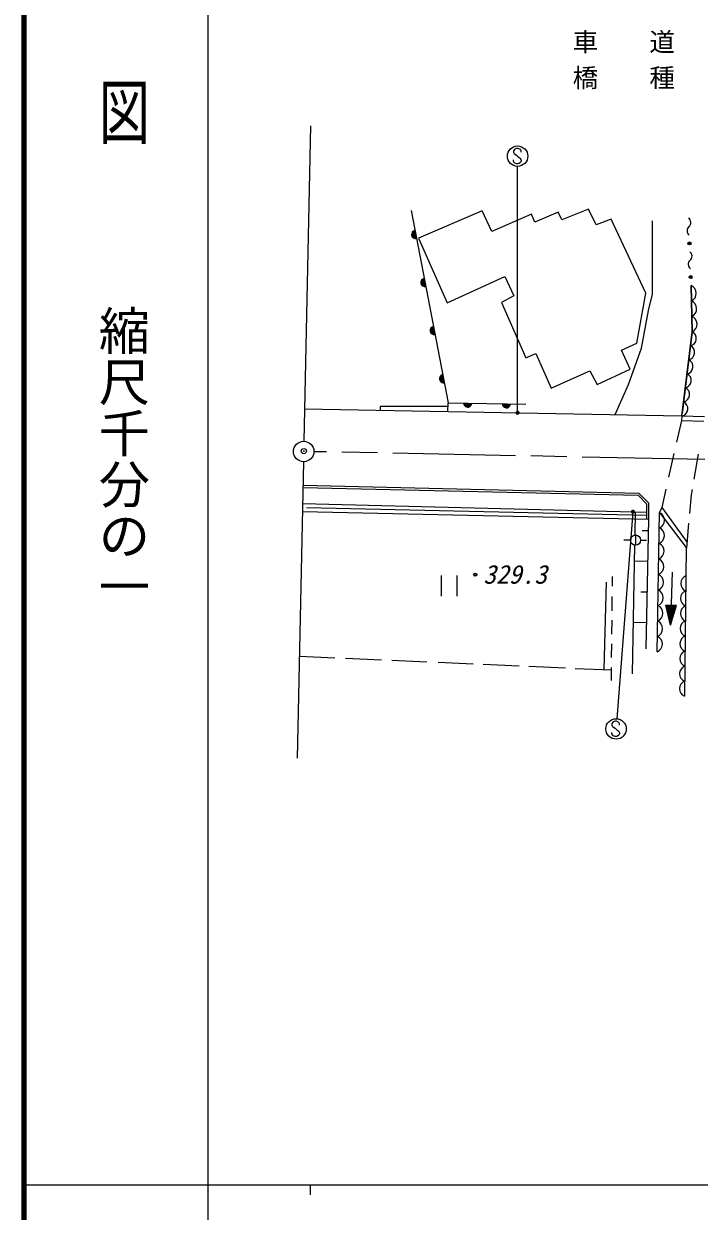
# Model space of a CAD drawing. Units: millimetres, scale not verified. Extents: x 40000 to 680000, y 20000 to 380000.
# Drawn here: x 40000 to 106069, y 202409 to 318518 of the extents above; entities that cross this region are included whole.
import ezdxf
from ezdxf.enums import TextEntityAlignment as Align

# ---------------------------------------------------------------- set-up
doc = ezdxf.new("R2010")
doc.units = ezdxf.units.MM
doc.header["$LTSCALE"] = 1000
doc.header["$PDMODE"] = 32
doc.header["$PDSIZE"] = 500
doc.linetypes.add('CHAIN', pattern=[18.5, 12, -1.5, 3.5, -1.5])
for name, color, linetype, lineweight in [('M-BGD', 7, 'Continuous', 13), ('M-BMK', 2, 'CHAIN', 13), ('M-BMK-SRVR', 3, 'Continuous', 13), ('M-STR-HTXT', 7, 'Continuous', 13), ('M-STR-STR1', 1, 'Continuous', 13), ('M-STR-STRC', 7, 'Continuous', 13), ('M-TTL', 2, 'Continuous', 140), ('M-TTL-BAND', 7, 'Continuous', 25)]:
    doc.layers.add(name, color=color, linetype=linetype, lineweight=lineweight)
doc.layers.add('M-OTRS', color=6, linetype='Continuous')
doc.styles.add('@ＭＳ ゴシック', font='')
doc.styles.add('ＭＳ ゴシック', font='')
doc.styles.get('@ＭＳ ゴシック').set_extended_font_data('@MS Gothic')
doc.styles.get('ＭＳ ゴシック').set_extended_font_data('MS Gothic')

# ---------------------------------------------------------------- blocks, each defined once
blk = doc.blocks.new('filled_dot')
at = {"color": 0, "linetype": 'Continuous', "lineweight": -2, "const_width": 1.25}
blk.add_lwpolyline([(-0.625, 0, 1), (0.625, 0, 1)], format="xyb", close=True, dxfattribs=at)

msp = doc.modelspace()

# ---------------------------------------------------------------- linework, layer by layer
at = {"layer": 'M-BGD'}
for p, q in [((77878, 300268), (81520, 281465)), ((84835, 300235), (78600, 297544)), ((85786, 298201), (84835, 300235)), ((89659, 299907), (85786, 298201)), ((89987, 299120), (89659, 299907)), ((92284, 300104), (89987, 299120)), ((92612, 299349), (92284, 300104)), ((95237, 300399), (92612, 299349)), ((95992, 298857), (95237, 300399)), ((97469, 299415), (95992, 298857)), ((100849, 292163), (97469, 299415)), ((101482, 292081), (101482, 299248)), ((78600, 297544), (81422, 291244)), ((81422, 291244), (87066, 293803)), ((87066, 293803), (87919, 291900)), ((105262, 292921), (105367, 288405)), ((105367, 288405), (105262, 292921)), ((87919, 291900), (86738, 291277)), ((99963, 287273), (100849, 292163)), ((101115, 290479), (101482, 292081)), ((86738, 291277), (89101, 285862)), ((100432, 286804), (101115, 290479)), ((104377, 280173), (105367, 288405)), ((105367, 288405), (104402, 280380)), ((98453, 286617), (99963, 287273)), ((99146, 283260), (100432, 286804)), ((89101, 285862), (90085, 286289)), ((90085, 286289), (91595, 282876)), ((99306, 284746), (98453, 286617)), ((91595, 282876), (95369, 284582)), ((95369, 284582), (96090, 283237)), ((96090, 283237), (99306, 284746)), ((97834, 280298), (99146, 283260)), ((81501, 281104), (74859, 281104)), ((74859, 281104), (74859, 280735)), ((81492, 280609), (81507, 281465)), ((81520, 281465), (89101, 281333)), ((67465, 280875), (104344, 280174)), ((67305, 273188), (100086, 272436)), ((67309, 273388), (100173, 272635)), ((100086, 272436), (100906, 271582)), ((100173, 272635), (101106, 271662)), ((67256, 270834), (101106, 270065)), ((67272, 271606), (100906, 270770)), ((67651, 271215), (100906, 270470)), ((99790, 268531), (99831, 270788)), ((100906, 271582), (100906, 270070)), ((101106, 271662), (101106, 270065)), ((101944, 257099), (102195, 270731)), ((101944, 257099), (102195, 270731)), ((101106, 270065), (100839, 257395)), ((99831, 268532), (99831, 267532)), ((100484, 268983), (101083, 268971)), ((99333, 268030), (98695, 268030)), ((99542, 254940), (99772, 267536)), ((100333, 268030), (100920, 268030)), ((104802, 267307), (104614, 252765)), ((99744, 265998), (101019, 265971)), ((103413, 264901), (103249, 259715)), ((80857, 262559), (80857, 264559)), ((82357, 264559), (82357, 262559)), ((96949, 263933), (96747, 255367)), ((97574, 263527), (97584, 264457)), ((104766, 264533), (104614, 252765)), ((97547, 261107), (97563, 262508)), ((100358, 262985), (100956, 262972)), ((103828, 261630), (102793, 261663)), ((103249, 259715), (102793, 261663)), ((103818, 261598), (102800, 261630)), ((103803, 261549), (102812, 261580)), ((103788, 261499), (102824, 261530)), ((103773, 261450), (102836, 261479)), ((103758, 261400), (102848, 261429)), ((103743, 261351), (102859, 261378)), ((103728, 261301), (102871, 261328)), ((103713, 261252), (102883, 261278)), ((103270, 261522), (103163, 261525)), ((103249, 259715), (103828, 261630)), ((97523, 258831), (97537, 260197)), ((103698, 261202), (102895, 261227)), ((103683, 261152), (102907, 261177)), ((103668, 261103), (102918, 261127)), ((103653, 261053), (102930, 261076)), ((103638, 261004), (102942, 261026)), ((103623, 260954), (102954, 260975)), ((103608, 260905), (102966, 260925)), ((103594, 260855), (102978, 260875)), ((103579, 260806), (102989, 260824)), ((103564, 260756), (103001, 260774)), ((103549, 260706), (103013, 260723)), ((103534, 260657), (103025, 260673)), ((103519, 260607), (103037, 260623)), ((103504, 260558), (103048, 260572)), ((103489, 260508), (103060, 260522)), ((103474, 260459), (103072, 260471)), ((103459, 260409), (103084, 260421)), ((103444, 260360), (103096, 260371)), ((103429, 260310), (103108, 260320)), ((103414, 260260), (103119, 260270)), ((103399, 260211), (103131, 260219)), ((103384, 260161), (103143, 260169)), ((103369, 260112), (103155, 260119)), ((99635, 259999), (100893, 259973)), ((103354, 260062), (103167, 260068)), ((103339, 260013), (103178, 260018)), ((97498, 256538), (97512, 257886)), ((66962, 256684), (70415, 256532)), ((71474, 256485), (74985, 256329)), ((75996, 256285), (79440, 256132)), ((80545, 256083), (83954, 255933)), ((84931, 255889), (88469, 255733)), ((89409, 255691), (92974, 255534)), ((93925, 255492), (97485, 255334)), ((97473, 254306), (97487, 255564))]:
    msp.add_line(p, q, dxfattribs=at)
for centre, radius in [((105115, 297039), 150), ((105115, 297039), 100), ((105115, 297039), 50), ((105233, 293744), 150), ((105233, 293744), 100), ((105233, 293744), 50), ((99831, 268032), 500), ((84167, 264656), 150), ((84167, 264656), 100)]:
    msp.add_circle(centre, radius, dxfattribs=at)
for centre, radius, start, end in [((105395, 298286), 525, 130.27745, 233.82965), ((104717, 299087), 525, 310.27745, 53.82965), ((78333, 297918), 400, 100.96339, 280.96339), ((78333, 297918), 400, 100.96339, 280.96339), ((78333, 297918), 350, 100.96339, 280.96339), ((78333, 297918), 300, 100.96339, 280.96339), ((78333, 297918), 250, 100.96339, 280.96339), ((78333, 297918), 200, 100.96339, 280.96339), ((78333, 297918), 150, 100.96339, 280.96339), ((78333, 297918), 100, 100.96339, 280.96339), ((78333, 297918), 50, 100.96339, 280.96339), ((104835, 295792), 525, 310.27745, 53.82965), ((105513, 294992), 525, 130.27745, 233.82965), ((79244, 293217), 400, 100.96339, 280.96339), ((79244, 293217), 400, 100.96339, 280.96339), ((79244, 293217), 350, 100.96339, 280.96339), ((79244, 293217), 300, 100.96339, 280.96339), ((79244, 293217), 250, 100.96339, 280.96339), ((79244, 293217), 200, 100.96339, 280.96339), ((79244, 293217), 150, 100.96339, 280.96339), ((79244, 293217), 100, 100.96339, 280.96339), ((79244, 293217), 50, 100.96339, 280.96339), ((104963, 292161), 817, 294.1475, 68.51694), ((104998, 290656), 817, 294.1475, 68.51694), ((105033, 289150), 817, 294.1475, 68.51694), ((80154, 288516), 400, 100.96339, 280.96339), ((80154, 288516), 400, 100.96339, 280.96339), ((80154, 288516), 350, 100.96339, 280.96339), ((80154, 288516), 300, 100.96339, 280.96339), ((80154, 288516), 250, 100.96339, 280.96339), ((80154, 288516), 200, 100.96339, 280.96339), ((80154, 288516), 150, 100.96339, 280.96339), ((80154, 288516), 100, 100.96339, 280.96339), ((80154, 288516), 50, 100.96339, 280.96339), ((105059, 287746), 727, 281.35858, 64.92307), ((104894, 286374), 727, 281.35858, 64.92307), ((104729, 285002), 727, 281.35858, 64.92307), ((81065, 283815), 400, 100.96339, 280.96339), ((81065, 283815), 400, 100.96339, 280.96339), ((81065, 283815), 350, 100.96339, 280.96339), ((81065, 283815), 300, 100.96339, 280.96339), ((81065, 283815), 250, 100.96339, 280.96339), ((81065, 283815), 200, 100.96339, 280.96339), ((81065, 283815), 150, 100.96339, 280.96339), ((81065, 283815), 100, 100.96339, 280.96339), ((81065, 283815), 50, 100.96339, 280.96339), ((104564, 283630), 727, 281.35858, 64.92307), ((104399, 282258), 727, 281.35858, 64.92307), ((83415, 281432), 400, 179.00796, 359.00796), ((83415, 281432), 400, 179.00796, 359.00796), ((83415, 281432), 350, 179.00796, 359.00796), ((83415, 281432), 300, 179.00796, 359.00796), ((83415, 281432), 250, 179.00796, 359.00796), ((83415, 281432), 200, 179.00796, 359.00796), ((83415, 281432), 150, 179.00796, 359.00796), ((83415, 281432), 100, 179.00796, 359.00796), ((83415, 281432), 50, 179.00796, 359.00796), ((87206, 281366), 400, 179.00796, 359.00796), ((87206, 281366), 400, 179.00796, 359.00796), ((87206, 281366), 350, 179.00796, 359.00796), ((87206, 281366), 300, 179.00796, 359.00796), ((87206, 281366), 250, 179.00796, 359.00796), ((87206, 281366), 200, 179.00796, 359.00796), ((87206, 281366), 150, 179.00796, 359.00796), ((87206, 281366), 100, 179.00796, 359.00796), ((87206, 281366), 50, 179.00796, 359.00796), ((104234, 280886), 727, 281.35858, 64.92307), ((101858, 269979), 824, 292.08508, 65.80287), ((101830, 268465), 824, 292.08508, 65.80287), ((101802, 266950), 824, 292.08508, 65.80287), ((101774, 265435), 824, 292.08508, 65.80287), ((101746, 263921), 824, 292.08508, 65.80287), ((105048, 263793), 791, 110.84646, 247.66864), ((101718, 262406), 824, 292.08508, 65.80287), ((105029, 262322), 791, 110.84646, 247.66864), ((101690, 260892), 824, 292.08508, 65.80287), ((105010, 260851), 791, 110.84646, 247.66864), ((101662, 259377), 824, 292.08508, 65.80287), ((104991, 259380), 791, 110.84646, 247.66864), ((101634, 257862), 824, 292.08508, 65.80287), ((104972, 257909), 791, 110.84646, 247.66864), ((104953, 256438), 791, 110.84646, 247.66864), ((104934, 254967), 791, 110.84646, 247.66864), ((104915, 253496), 791, 110.84646, 247.66864)]:
    msp.add_arc(centre, radius, start, end, dxfattribs=at)
at = {"layer": 'M-BMK'}
msp.add_line((125096, 275554), (68333, 276675), dxfattribs=at)
at = {"layer": 'M-BMK-SRVR'}
for p, q in [((68041, 308546), (67399, 277694)), ((67357, 275694), (66754, 246719))]:
    msp.add_line(p, q, dxfattribs=at)
msp.add_circle((67378, 276694), 1000, dxfattribs=at)
at = {"layer": 'M-OTRS'}
msp.add_point((67391, 276731), dxfattribs=at)
at = {"layer": 'M-STR-STR1'}
for p, q in [((104377, 280173), (104322, 279715)), ((104344, 280174), (106585, 280125)), ((104322, 279715), (103843, 277595)), ((104322, 279715), (106525, 279657)), ((103593, 276486), (103074, 274187)), ((105570, 273986), (105983, 276434)), ((102811, 273026), (102401, 271210)), ((105315, 272470), (105399, 272971)), ((105149, 270624), (105315, 272470)), ((102401, 271210), (102195, 270731)), ((102195, 270731), (104802, 267307)), ((102401, 271210), (104895, 267797)), ((104846, 267250), (105064, 269673))]:
    msp.add_line(p, q, dxfattribs=at)
at = {"layer": 'M-STR-STRC'}
for p, q in [((88017, 306267), (87893, 306083)), ((87893, 306083), (87896, 305951)), ((87896, 305951), (87959, 305822)), ((87959, 305822), (88214, 305640)), ((88209, 306333), (88017, 306267)), ((88330, 306330), (88209, 306333)), ((88214, 305640), (88343, 305509)), ((88580, 306212), (88330, 306330)), ((88343, 305509), (88522, 305393)), ((88522, 305393), (88649, 305193)), ((88644, 306080), (88580, 306212)), ((88644, 305951), (88644, 306080)), ((87896, 305103), (87893, 305224)), ((87935, 305000), (87896, 305103)), ((88019, 304890), (87935, 305000)), ((88206, 304829), (88019, 304890)), ((88341, 304829), (88206, 304829)), ((88300, 280479), (88300, 304570)), ((88441, 304858), (88341, 304829)), ((88583, 304950), (88441, 304858)), ((88644, 305082), (88583, 304950)), ((88649, 305193), (88644, 305082)), ((99583, 270803), (98011, 250567)), ((97650, 250267), (97526, 250083)), ((97526, 250083), (97528, 249951)), ((97528, 249951), (97592, 249822)), ((97592, 249822), (97847, 249640)), ((97842, 250333), (97650, 250267)), ((97963, 250330), (97842, 250333)), ((97847, 249640), (97976, 249509)), ((98213, 250212), (97963, 250330)), ((98276, 250080), (98213, 250212)), ((98276, 249951), (98276, 250080)), ((97528, 249103), (97526, 249224)), ((97568, 249000), (97528, 249103)), ((97652, 248890), (97568, 249000)), ((97839, 248829), (97652, 248890)), ((97973, 248829), (97839, 248829)), ((98074, 248858), (97973, 248829)), ((97976, 249509), (98155, 249393)), ((98216, 248950), (98074, 248858)), ((98155, 249393), (98282, 249193)), ((98276, 249082), (98216, 248950)), ((98282, 249193), (98276, 249082))]:
    msp.add_line(p, q, dxfattribs=at)
for centre in [(88300, 305570), (97933, 249570)]:
    msp.add_circle(centre, 1000, dxfattribs=at)
at = {"layer": 'M-TTL'}
msp.add_line((40000, 380000), (40000, 20000), dxfattribs=at)
at = {"layer": 'M-TTL-BAND'}
for p, q in [((58000, 370000), (58000, 20000)), ((40000, 205000), (579000, 205000)), ((68000, 205000), (68000, 204000))]:
    msp.add_line(p, q, dxfattribs=at)

# ---------------------------------------------------------------- block references
at = {"layer": 'M-STR-STRC', "xscale": 160, "yscale": 160}
for p, rotation in [((88300, 280479), 90), ((99583, 270803), 265.6)]:
    msp.add_blockref('filled_dot', p, dxfattribs=dict(at, rotation=rotation))

# ---------------------------------------------------------------- texts
at = {"layer": 'M-STR-HTXT', "style": 'ＭＳ ゴシック', "oblique": 15}
msp.add_text('329.3', height=1833, dxfattribs=at).set_placement((84938, 263218), align=Align.BOTTOM_LEFT)
at = {"layer": 'M-STR-STR1', "style": 'ＭＳ ゴシック'}
for s, p in [('車\u3000\u3000道', (93685, 315268)), ('橋\u3000\u3000種', (93685, 311768))]:
    msp.add_text(s, height=1833, dxfattribs=at).set_placement(p, align=Align.BOTTOM_LEFT)
at = {"layer": 'M-TTL-BAND', "style": '@ＭＳ ゴシック', "width": 1.4}
msp.add_text('平  面  図', height=3666, rotation=270, dxfattribs=at).set_placement((49777, 306475), align=Align.MIDDLE_RIGHT)
at = {"layer": 'M-TTL-BAND', "style": '@ＭＳ ゴシック'}
msp.add_text('縮尺千分の一', height=3666, rotation=270, dxfattribs=at).set_placement((49777, 261030), align=Align.MIDDLE_RIGHT)

doc.saveas('drawing.dxf')
